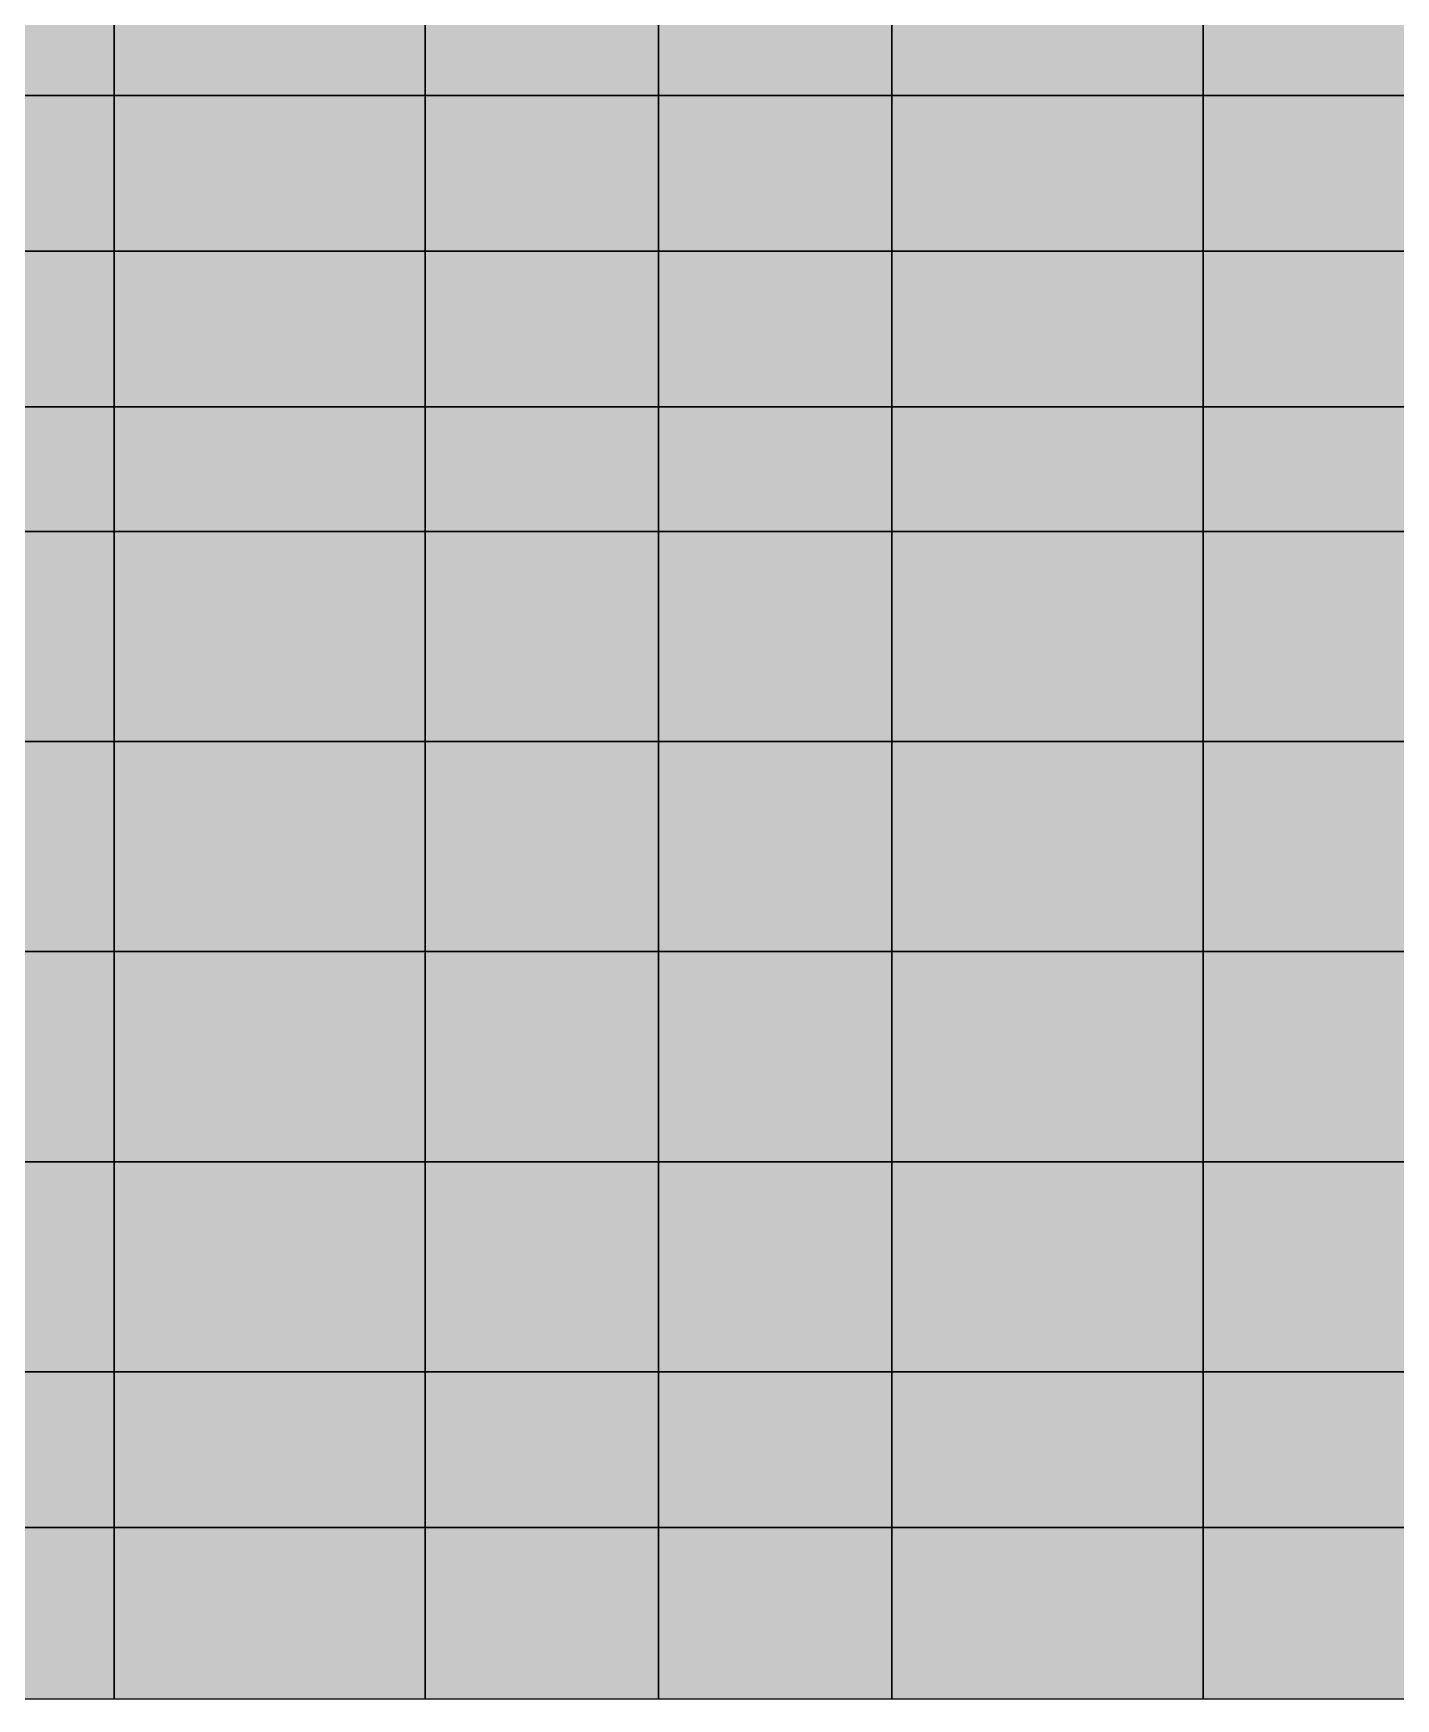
# Model space of a CAD drawing. Header units: inches. Extents: x -100 to 147, y -140 to 41.
# Drawn here: x -17.02 to -8.26, y -41.4 to -30.7 of the extents above; entities that cross this region are included whole.
import ezdxf

# ---------------------------------------------------------------- set-up
doc = ezdxf.new("R2010")
doc.units = ezdxf.units.IN
doc.header["$MEASUREMENT"] = 0
for name, color, linetype in [('Contour 1-01', 7, 'Continuous'), ('Contour 1-02', 7, 'Continuous'), ('Contour 1-04', 7, 'Continuous'), ('Contour 1-05', 7, 'Continuous'), ('Contour 1-06', 7, 'Continuous'), ('Contour 1-07', 7, 'Continuous'), ('Contour 1-09', 7, 'Continuous'), ('Contour 1-10', 7, 'Continuous'), ('Mesh-Ag1', 7, 'Continuous'), ('Mesh-CDM(50%)_Acs', 7, 'Continuous'), ('Mesh-Dc1', 7, 'Continuous'), ('Mesh-Dg1', 7, 'Continuous'), ('Mesh-Ds1', 7, 'Continuous'), ('Mesh-MPC', 7, 'Continuous'), ('Mesh-SCP(50%)_Acs', 7, 'Continuous'), ('Undeformed Mesh-Ag1', 7, 'Continuous'), ('Undeformed Mesh-CDM(50%)_Acs', 7, 'Continuous'), ('Undeformed Mesh-Dc1', 7, 'Continuous'), ('Undeformed Mesh-Dg1', 7, 'Continuous'), ('Undeformed Mesh-Ds1', 7, 'Continuous'), ('Undeformed Mesh-SCP(50%)_Acs', 7, 'Continuous')]:
    doc.layers.add(name, color=color, linetype=linetype)

msp = doc.modelspace()

# ---------------------------------------------------------------- linework, layer by layer
at = {"color": 7, "true_color": 0xffffff, "transparency": 33554687}
for p, q in [((-9.5, -31.1), (-9.5, -31.1)), ((-9.5, -32.1), (-9.5, -32.1)), ((-9.5, -33.1), (-9.5, -33.1))]:
    msp.add_line(p, q, dxfattribs=at)
for points in [[(-18.5, -31.1), (-16.5, -31.1), (-16.5, -30.1)], [(-18.5, -31.1), (-16.5, -30.1), (-18.5, -30.1)], [(-16.5, -31.1), (-14.5, -31.1), (-14.5, -30.1)], [(-16.5, -31.1), (-14.5, -30.1), (-16.5, -30.1)], [(-14.5, -31.1), (-13, -31.1), (-13, -30.1)], [(-14.5, -31.1), (-13, -30.1), (-14.5, -30.1)], [(-13, -31.1), (-11.5, -31.1), (-11.5, -30.1)], [(-13, -31.1), (-11.5, -30.1), (-13, -30.1)], [(-11.5, -31.1), (-9.5, -31.1), (-9.5, -30.1)], [(-11.5, -31.1), (-9.5, -30.1), (-11.5, -30.1)], [(-9.5, -31.1), (-8, -31.1), (-8, -30.1)], [(-9.5, -31.1), (-8, -30.1), (-9.5, -30.1)], [(-16.5, -31.1), (-18.5, -31.1), (-18.5, -32.1)], [(-16.5, -31.1), (-18.5, -32.1), (-16.5, -32.1)], [(-14.5, -31.1), (-16.5, -31.1), (-16.5, -32.1)], [(-14.5, -31.1), (-16.5, -32.1), (-14.5, -32.1)], [(-13, -31.1), (-14.5, -31.1), (-14.5, -32.1)], [(-13, -31.1), (-14.5, -32.1), (-13, -32.1)], [(-11.5, -31.1), (-13, -31.1), (-13, -32.1)], [(-11.5, -31.1), (-13, -32.1), (-11.5, -32.1)], [(-9.5, -31.1), (-11.5, -31.1), (-11.5, -32.1)], [(-9.5, -31.1), (-11.5, -32.1), (-9.5, -32.1)], [(-8, -31.1), (-9.5, -31.1), (-9.5, -32.1)], [(-8, -31.1), (-9.5, -32.1), (-8, -32.1)], [(-18.5, -33.1), (-16.5, -33.1), (-16.5, -32.1)], [(-18.5, -33.1), (-16.5, -32.1), (-18.5, -32.1)], [(-16.5, -32.1), (-16.5, -33.1), (-14.5, -33.1)], [(-16.5, -32.1), (-14.5, -33.1), (-14.5, -32.1)], [(-14.5, -32.1), (-14.5, -33.1), (-13, -33.1)], [(-14.5, -32.1), (-13, -33.1), (-13, -32.1)], [(-13, -32.1), (-13, -33.1), (-11.5, -33.1)], [(-13, -32.1), (-11.5, -33.1), (-11.5, -32.1)], [(-11.5, -33.1), (-9.5, -33.1), (-9.5, -32.1)], [(-11.5, -33.1), (-9.5, -32.1), (-11.5, -32.1)], [(-9.5, -33.1), (-8, -33.1), (-8, -32.1)], [(-9.5, -33.1), (-8, -32.1), (-9.5, -32.1)], [(-18.5, -33.9), (-16.5, -33.9), (-16.5, -33.1)], [(-18.5, -33.9), (-16.5, -33.1), (-18.5, -33.1)], [(-16.5, -33.9), (-14.5, -33.9), (-14.5, -33.1)], [(-16.5, -33.9), (-14.5, -33.1), (-16.5, -33.1)], [(-14.5, -33.9), (-13, -33.9), (-13, -33.1)], [(-14.5, -33.9), (-13, -33.1), (-14.5, -33.1)], [(-13, -33.9), (-11.5, -33.9), (-11.5, -33.1)], [(-13, -33.9), (-11.5, -33.1), (-13, -33.1)], [(-11.5, -33.9), (-9.5, -33.9), (-9.5, -33.1)], [(-11.5, -33.9), (-9.5, -33.1), (-11.5, -33.1)], [(-9.5, -33.9), (-8, -33.9), (-8, -33.1)], [(-9.5, -33.9), (-8, -33.1), (-9.5, -33.1)], [(-18.5, -35.25), (-16.5, -35.25), (-16.5, -33.9)], [(-18.5, -35.25), (-16.5, -33.9), (-18.5, -33.9)], [(-16.5, -35.25), (-14.5, -35.25), (-14.5, -33.9)], [(-16.5, -35.25), (-14.5, -33.9), (-16.5, -33.9)], [(-14.5, -35.25), (-13, -35.25), (-13, -33.9)], [(-14.5, -35.25), (-13, -33.9), (-14.5, -33.9)], [(-13, -33.9), (-13, -35.25), (-11.5, -35.25)], [(-13, -33.9), (-11.5, -35.25), (-11.5, -33.9)], [(-11.5, -33.9), (-11.5, -35.25), (-9.5, -35.25)], [(-11.5, -33.9), (-9.5, -35.25), (-9.5, -33.9)], [(-9.5, -33.9), (-9.5, -35.25), (-8, -35.25)], [(-9.5, -33.9), (-8, -35.25), (-8, -33.9)], [(-18.5, -36.6), (-16.5, -36.6), (-16.5, -35.25)], [(-18.5, -36.6), (-16.5, -35.25), (-18.5, -35.25)], [(-16.5, -36.6), (-14.5, -36.6), (-14.5, -35.25)], [(-16.5, -36.6), (-14.5, -35.25), (-16.5, -35.25)], [(-14.5, -36.6), (-13, -36.6), (-13, -35.25)], [(-14.5, -36.6), (-13, -35.25), (-14.5, -35.25)], [(-13, -36.6), (-11.5, -36.6), (-11.5, -35.25)], [(-13, -36.6), (-11.5, -35.25), (-13, -35.25)], [(-11.5, -35.25), (-11.5, -36.6), (-9.5, -36.6)], [(-11.5, -35.25), (-9.5, -36.6), (-9.5, -35.25)], [(-9.5, -35.25), (-9.5, -36.6), (-8, -36.6)], [(-9.5, -35.25), (-8, -36.6), (-8, -35.25)], [(-18.5, -37.95), (-16.5, -37.95), (-16.5, -36.6)], [(-18.5, -37.95), (-16.5, -36.6), (-18.5, -36.6)], [(-16.5, -37.95), (-14.5, -37.95), (-14.5, -36.6)], [(-16.5, -37.95), (-14.5, -36.6), (-16.5, -36.6)], [(-14.5, -37.95), (-13, -37.95), (-13, -36.6)], [(-14.5, -37.95), (-13, -36.6), (-14.5, -36.6)], [(-13, -37.95), (-11.5, -37.95), (-11.5, -36.6)], [(-13, -37.95), (-11.5, -36.6), (-13, -36.6)], [(-11.5, -36.6), (-11.5, -37.95), (-9.5, -37.95)], [(-11.5, -36.6), (-9.5, -37.95), (-9.5, -36.6)], [(-9.5, -36.6), (-9.5, -37.95), (-8, -37.95)], [(-9.5, -36.6), (-8, -37.95), (-8, -36.6)], [(-16.5, -37.95), (-18.5, -37.95), (-18.5, -39.3)], [(-16.5, -37.95), (-18.5, -39.3), (-16.5, -39.3)], [(-14.5, -37.95), (-16.5, -37.95), (-16.5, -39.3)], [(-14.5, -37.95), (-16.5, -39.3), (-14.5, -39.3)], [(-13, -37.95), (-14.5, -37.95), (-14.5, -39.3)], [(-13, -37.95), (-14.5, -39.3), (-13, -39.3)], [(-11.5, -37.95), (-13, -37.95), (-13, -39.3)], [(-11.5, -37.95), (-13, -39.3), (-11.5, -39.3)], [(-11.5, -39.3), (-9.5, -39.3), (-9.5, -37.95)], [(-11.5, -39.3), (-9.5, -37.95), (-11.5, -37.95)], [(-9.5, -39.3), (-8, -39.3), (-8, -37.95)], [(-9.5, -39.3), (-8, -37.95), (-9.5, -37.95)], [(-16.5, -39.3), (-18.5, -39.3), (-18.5, -40.3)], [(-16.5, -39.3), (-18.5, -40.3), (-16.5, -40.3)], [(-14.5, -39.3), (-16.5, -39.3), (-16.5, -40.3)], [(-14.5, -39.3), (-16.5, -40.3), (-14.5, -40.3)], [(-13, -39.3), (-14.5, -39.3), (-14.5, -40.3)], [(-13, -39.3), (-14.5, -40.3), (-13, -40.3)], [(-13, -39.3), (-13, -40.3), (-11.5, -40.3)], [(-13, -39.3), (-11.5, -40.3), (-11.5, -39.3)], [(-9.5, -39.3), (-11.5, -39.3), (-11.5, -40.3)], [(-9.5, -39.3), (-11.5, -40.3), (-9.5, -40.3)], [(-8, -39.3), (-9.5, -39.3), (-9.5, -40.3)], [(-8, -39.3), (-9.5, -40.3), (-8, -40.3)], [(-18.5, -41.4), (-16.5, -41.4), (-16.5, -40.3)], [(-18.5, -41.4), (-16.5, -40.3), (-18.5, -40.3)], [(-16.5, -41.4), (-14.5, -41.4), (-14.5, -40.3)], [(-16.5, -41.4), (-14.5, -40.3), (-16.5, -40.3)], [(-14.5, -41.4), (-13, -41.4), (-13, -40.3)], [(-14.5, -41.4), (-13, -40.3), (-14.5, -40.3)], [(-13, -40.3), (-13, -41.4), (-11.5, -41.4)], [(-13, -40.3), (-11.5, -41.4), (-11.5, -40.3)], [(-9.5, -40.3), (-11.5, -40.3), (-11.5, -41.4)], [(-9.5, -40.3), (-11.5, -41.4), (-9.5, -41.4)], [(-8, -40.3), (-9.5, -40.3), (-9.5, -41.4)], [(-8, -40.3), (-9.5, -41.4), (-8, -41.4)]]:
    msp.add_solid(points, dxfattribs=at)
at = {"layer": 'Contour 1-01', "color": 5, "true_color": 0x0000ff}
for points in [[(-14.5, -31.1), (-13, -31.1), (-13, -30.1)], [(-14.5, -31.1), (-13, -30.1), (-14.5, -30.1)], [(-13, -31.1), (-11.5, -31.1), (-11.5, -30.1)], [(-13, -31.1), (-11.5, -30.1), (-13, -30.1)], [(-9.5, -31.1), (-8, -31.1), (-8, -30.1)], [(-9.5, -31.1), (-8, -30.1), (-9.5, -30.1)], [(-13, -31.1), (-14.5, -31.1), (-14.5, -32.1)], [(-13, -31.1), (-14.5, -32.1), (-13, -32.1)], [(-11.5, -31.1), (-13, -31.1), (-13, -32.1)], [(-11.5, -31.1), (-13, -32.1), (-11.5, -32.1)], [(-8, -31.1), (-9.5, -31.1), (-9.5, -32.1)], [(-8, -31.1), (-9.5, -32.1), (-8, -32.1)], [(-9.5, -33.1), (-8, -33.1), (-8, -32.1)], [(-9.5, -33.1), (-8, -32.1), (-9.5, -32.1)], [(-18.5, -33.9), (-16.5, -33.9), (-16.5, -33.1)], [(-18.5, -33.9), (-16.5, -33.1), (-18.5, -33.1)], [(-18.5, -35.25), (-16.5, -35.25), (-16.5, -33.9)], [(-18.5, -35.25), (-16.5, -33.9), (-18.5, -33.9)], [(-16.5, -35.25), (-14.5, -35.25), (-14.5, -33.9)], [(-16.5, -35.25), (-14.5, -33.9), (-16.5, -33.9)], [(-14.5, -35.25), (-13, -35.25), (-13, -33.9)], [(-14.5, -35.25), (-13, -33.9), (-14.5, -33.9)], [(-13, -33.9), (-13, -35.25), (-11.5, -35.25)], [(-13, -33.9), (-11.5, -35.25), (-11.5, -33.9)], [(-11.5, -33.9), (-11.5, -35.25), (-9.5, -35.25)], [(-11.5, -33.9), (-9.5, -35.25), (-9.5, -33.9)], [(-9.5, -33.9), (-9.5, -35.25), (-8, -35.25)], [(-9.5, -33.9), (-8, -35.25), (-8, -33.9)], [(-18.5, -36.6), (-16.5, -36.6), (-16.5, -35.25)], [(-18.5, -36.6), (-16.5, -35.25), (-18.5, -35.25)], [(-16.5, -36.6), (-14.5, -36.6), (-14.5, -35.25)], [(-16.5, -36.6), (-14.5, -35.25), (-16.5, -35.25)], [(-14.5, -36.6), (-13, -36.6), (-13, -35.25)], [(-14.5, -36.6), (-13, -35.25), (-14.5, -35.25)], [(-13, -36.6), (-11.5, -36.6), (-11.5, -35.25)], [(-13, -36.6), (-11.5, -35.25), (-13, -35.25)], [(-11.5, -35.25), (-11.5, -36.6), (-9.5, -36.6)], [(-11.5, -35.25), (-9.5, -36.6), (-9.5, -35.25)], [(-9.5, -35.25), (-9.5, -36.6), (-8, -36.6)], [(-9.5, -35.25), (-8, -36.6), (-8, -35.25)], [(-18.5, -37.95), (-16.5, -37.95), (-16.5, -36.6)], [(-18.5, -37.95), (-16.5, -36.6), (-18.5, -36.6)], [(-16.5, -37.95), (-14.5, -37.95), (-14.5, -36.6)], [(-16.5, -37.95), (-14.5, -36.6), (-16.5, -36.6)], [(-14.5, -37.95), (-13, -37.95), (-13, -36.6)], [(-14.5, -37.95), (-13, -36.6), (-14.5, -36.6)], [(-13, -37.95), (-11.5, -37.95), (-11.5, -36.6)], [(-13, -37.95), (-11.5, -36.6), (-13, -36.6)], [(-11.5, -36.6), (-11.5, -37.95), (-9.5, -37.95)], [(-11.5, -36.6), (-9.5, -37.95), (-9.5, -36.6)], [(-9.5, -36.6), (-9.5, -37.95), (-8, -37.95)], [(-9.5, -36.6), (-8, -37.95), (-8, -36.6)], [(-16.5, -37.95), (-18.5, -37.95), (-18.5, -39.3)], [(-16.5, -37.95), (-18.5, -39.3), (-16.5, -39.3)], [(-14.5, -37.95), (-16.5, -37.95), (-16.5, -39.3)], [(-14.5, -37.95), (-16.5, -39.3), (-14.5, -39.3)], [(-13, -37.95), (-14.5, -37.95), (-14.5, -39.3)], [(-13, -37.95), (-14.5, -39.3), (-13, -39.3)], [(-11.5, -37.95), (-13, -37.95), (-13, -39.3)], [(-11.5, -37.95), (-13, -39.3), (-11.5, -39.3)], [(-11.5, -39.3), (-9.5, -39.3), (-9.5, -37.95)], [(-11.5, -39.3), (-9.5, -37.95), (-11.5, -37.95)], [(-9.5, -39.3), (-8, -39.3), (-8, -37.95)], [(-9.5, -39.3), (-8, -37.95), (-9.5, -37.95)]]:
    msp.add_solid(points, dxfattribs=at)
at = {"layer": 'Contour 1-02', "color": 150, "true_color": 0x0071ff}
for points in [[(-16.5, -31.1), (-14.5, -31.1), (-14.5, -30.1)], [(-16.5, -31.1), (-14.5, -30.1), (-16.5, -30.1)], [(-11.5, -31.1), (-9.5, -31.1), (-9.5, -30.1)], [(-11.5, -31.1), (-9.5, -30.1), (-11.5, -30.1)], [(-14.5, -31.1), (-16.5, -31.1), (-16.5, -32.1)], [(-14.5, -31.1), (-16.5, -32.1), (-14.5, -32.1)], [(-9.5, -31.1), (-11.5, -31.1), (-11.5, -32.1)], [(-9.5, -31.1), (-11.5, -32.1), (-9.5, -32.1)], [(-16.5, -33.9), (-14.5, -33.9), (-14.5, -33.1)], [(-16.5, -33.9), (-14.5, -33.1), (-16.5, -33.1)]]:
    msp.add_solid(points, dxfattribs=at)
at = {"layer": 'Contour 1-04', "color": 120, "true_color": 0x00ffaa}
for points in [[(-11.5, -33.1), (-9.5, -33.1), (-9.5, -32.1)], [(-11.5, -33.1), (-9.5, -32.1), (-11.5, -32.1)], [(-14.5, -33.9), (-13, -33.9), (-13, -33.1)], [(-14.5, -33.9), (-13, -33.1), (-14.5, -33.1)]]:
    msp.add_solid(points, dxfattribs=at)
at = {"layer": 'Contour 1-05', "color": 100, "true_color": 0x00ff38}
for points in [[(-16.5, -31.1), (-18.5, -31.1), (-18.5, -32.1)], [(-16.5, -31.1), (-18.5, -32.1), (-16.5, -32.1)], [(-13, -32.1), (-13, -33.1), (-11.5, -33.1)], [(-13, -32.1), (-11.5, -33.1), (-11.5, -32.1)]]:
    msp.add_solid(points, dxfattribs=at)
at = {"layer": 'Contour 1-06', "color": 80, "true_color": 0x38ff00}
for points in [[(-18.5, -31.1), (-16.5, -31.1), (-16.5, -30.1)], [(-18.5, -31.1), (-16.5, -30.1), (-18.5, -30.1)], [(-13, -33.9), (-11.5, -33.9), (-11.5, -33.1)], [(-13, -33.9), (-11.5, -33.1), (-13, -33.1)]]:
    msp.add_solid(points, dxfattribs=at)
at = {"layer": 'Contour 1-07', "color": 60, "true_color": 0xa9ff00}
for points in [[(-18.5, -33.1), (-16.5, -33.1), (-16.5, -32.1)], [(-18.5, -33.1), (-16.5, -32.1), (-18.5, -32.1)], [(-16.5, -32.1), (-16.5, -33.1), (-14.5, -33.1)], [(-16.5, -32.1), (-14.5, -33.1), (-14.5, -32.1)], [(-14.5, -32.1), (-14.5, -33.1), (-13, -33.1)], [(-14.5, -32.1), (-13, -33.1), (-13, -32.1)], [(-16.5, -39.3), (-18.5, -39.3), (-18.5, -40.3)], [(-16.5, -39.3), (-18.5, -40.3), (-16.5, -40.3)], [(-14.5, -39.3), (-16.5, -39.3), (-16.5, -40.3)], [(-14.5, -39.3), (-16.5, -40.3), (-14.5, -40.3)], [(-13, -39.3), (-14.5, -39.3), (-14.5, -40.3)], [(-13, -39.3), (-14.5, -40.3), (-13, -40.3)], [(-13, -39.3), (-13, -40.3), (-11.5, -40.3)], [(-13, -39.3), (-11.5, -40.3), (-11.5, -39.3)], [(-9.5, -39.3), (-11.5, -39.3), (-11.5, -40.3)], [(-9.5, -39.3), (-11.5, -40.3), (-9.5, -40.3)], [(-8, -39.3), (-9.5, -39.3), (-9.5, -40.3)], [(-8, -39.3), (-9.5, -40.3), (-8, -40.3)]]:
    msp.add_solid(points, dxfattribs=at)
at = {"layer": 'Contour 1-09', "color": 30, "true_color": 0xff7100}
for points in [[(-11.5, -33.9), (-9.5, -33.9), (-9.5, -33.1)], [(-11.5, -33.9), (-9.5, -33.1), (-11.5, -33.1)], [(-9.5, -33.9), (-8, -33.9), (-8, -33.1)], [(-9.5, -33.9), (-8, -33.1), (-9.5, -33.1)]]:
    msp.add_solid(points, dxfattribs=at)
at = {"layer": 'Contour 1-10', "color": 1, "true_color": 0xff0000}
for points in [[(-18.5, -41.4), (-16.5, -41.4), (-16.5, -40.3)], [(-18.5, -41.4), (-16.5, -40.3), (-18.5, -40.3)], [(-16.5, -41.4), (-14.5, -41.4), (-14.5, -40.3)], [(-16.5, -41.4), (-14.5, -40.3), (-16.5, -40.3)], [(-14.5, -41.4), (-13, -41.4), (-13, -40.3)], [(-14.5, -41.4), (-13, -40.3), (-14.5, -40.3)], [(-13, -40.3), (-13, -41.4), (-11.5, -41.4)], [(-13, -40.3), (-11.5, -41.4), (-11.5, -40.3)], [(-9.5, -40.3), (-11.5, -40.3), (-11.5, -41.4)], [(-9.5, -40.3), (-11.5, -41.4), (-9.5, -41.4)], [(-8, -40.3), (-9.5, -40.3), (-9.5, -41.4)], [(-8, -40.3), (-9.5, -41.4), (-8, -41.4)]]:
    msp.add_solid(points, dxfattribs=at)
at = {"layer": 'Mesh-Ag1', "color": 18, "true_color": 0x000000, "transparency": 33554559}
for p, q in [((-16.5, -33.1), (-18.5, -33.1)), ((-16.5, -33.9), (-16.5, -33.1)), ((-14.5, -33.1), (-16.5, -33.1)), ((-16.5, -33.1), (-16.5, -33.9)), ((-14.5, -33.9), (-14.5, -33.1)), ((-13, -33.1), (-14.5, -33.1)), ((-14.5, -33.1), (-14.5, -33.9)), ((-13, -33.9), (-13, -33.1)), ((-11.5, -33.1), (-13, -33.1)), ((-13, -33.1), (-13, -33.9)), ((-11.5, -33.9), (-11.5, -33.1)), ((-9.5, -33.1), (-11.5, -33.1)), ((-11.5, -33.1), (-11.5, -33.9)), ((-9.5, -33.9), (-9.5, -33.1)), ((-8, -33.1), (-9.5, -33.1)), ((-9.5, -33.1), (-9.5, -33.9)), ((-18.5, -33.9), (-16.5, -33.9)), ((-16.5, -33.9), (-14.5, -33.9)), ((-14.5, -33.9), (-13, -33.9)), ((-13, -33.9), (-11.5, -33.9)), ((-11.5, -33.9), (-9.5, -33.9)), ((-9.5, -33.9), (-8, -33.9))]:
    msp.add_line(p, q, dxfattribs=at)
at = {"layer": 'Mesh-CDM(50%)_Acs', "color": 18, "true_color": 0x000000, "transparency": 33554559}
for p, q in [((-9.5, -30.1), (-9.5, -31.1)), ((-8, -31.1), (-9.5, -31.1)), ((-9.5, -31.1), (-9.5, -32.1)), ((-9.5, -31.1), (-8, -31.1)), ((-9.5, -32.1), (-8, -32.1)), ((-8, -32.1), (-9.5, -32.1)), ((-9.5, -32.1), (-9.5, -33.1)), ((-9.5, -33.1), (-8, -33.1))]:
    msp.add_line(p, q, dxfattribs=at)
at = {"layer": 'Mesh-Dc1', "color": 18, "true_color": 0x000000, "transparency": 33554559}
for p, q in [((-16.5, -33.9), (-18.5, -33.9)), ((-16.5, -35.25), (-16.5, -33.9)), ((-14.5, -33.9), (-16.5, -33.9)), ((-16.5, -33.9), (-16.5, -35.25)), ((-14.5, -35.25), (-14.5, -33.9)), ((-13, -33.9), (-14.5, -33.9)), ((-14.5, -33.9), (-14.5, -35.25)), ((-13, -35.25), (-13, -33.9)), ((-13, -33.9), (-13, -35.25)), ((-11.5, -33.9), (-13, -33.9)), ((-11.5, -35.25), (-11.5, -33.9)), ((-11.5, -33.9), (-11.5, -35.25)), ((-9.5, -33.9), (-11.5, -33.9)), ((-9.5, -35.25), (-9.5, -33.9)), ((-9.5, -33.9), (-9.5, -35.25)), ((-8, -33.9), (-9.5, -33.9)), ((-16.5, -35.25), (-18.5, -35.25)), ((-18.5, -35.25), (-16.5, -35.25)), ((-16.5, -36.6), (-16.5, -35.25)), ((-14.5, -35.25), (-16.5, -35.25)), ((-16.5, -35.25), (-16.5, -36.6)), ((-16.5, -35.25), (-14.5, -35.25)), ((-14.5, -36.6), (-14.5, -35.25)), ((-13, -35.25), (-14.5, -35.25)), ((-14.5, -35.25), (-14.5, -36.6)), ((-14.5, -35.25), (-13, -35.25)), ((-13, -36.6), (-13, -35.25)), ((-11.5, -35.25), (-13, -35.25)), ((-13, -35.25), (-13, -36.6)), ((-13, -35.25), (-11.5, -35.25)), ((-11.5, -36.6), (-11.5, -35.25)), ((-11.5, -35.25), (-11.5, -36.6)), ((-9.5, -35.25), (-11.5, -35.25)), ((-11.5, -35.25), (-9.5, -35.25)), ((-9.5, -36.6), (-9.5, -35.25)), ((-9.5, -35.25), (-9.5, -36.6)), ((-8, -35.25), (-9.5, -35.25)), ((-9.5, -35.25), (-8, -35.25)), ((-16.5, -36.6), (-18.5, -36.6)), ((-18.5, -36.6), (-16.5, -36.6)), ((-16.5, -37.95), (-16.5, -36.6)), ((-14.5, -36.6), (-16.5, -36.6)), ((-16.5, -36.6), (-16.5, -37.95)), ((-16.5, -36.6), (-14.5, -36.6)), ((-14.5, -37.95), (-14.5, -36.6)), ((-13, -36.6), (-14.5, -36.6)), ((-14.5, -36.6), (-14.5, -37.95)), ((-14.5, -36.6), (-13, -36.6)), ((-13, -37.95), (-13, -36.6)), ((-11.5, -36.6), (-13, -36.6)), ((-13, -36.6), (-13, -37.95)), ((-13, -36.6), (-11.5, -36.6)), ((-11.5, -37.95), (-11.5, -36.6)), ((-11.5, -36.6), (-11.5, -37.95)), ((-9.5, -36.6), (-11.5, -36.6)), ((-11.5, -36.6), (-9.5, -36.6)), ((-9.5, -37.95), (-9.5, -36.6)), ((-9.5, -36.6), (-9.5, -37.95)), ((-8, -36.6), (-9.5, -36.6)), ((-9.5, -36.6), (-8, -36.6)), ((-16.5, -37.95), (-18.5, -37.95)), ((-18.5, -37.95), (-16.5, -37.95)), ((-16.5, -39.3), (-16.5, -37.95)), ((-14.5, -37.95), (-16.5, -37.95)), ((-16.5, -37.95), (-16.5, -39.3)), ((-16.5, -37.95), (-14.5, -37.95)), ((-14.5, -39.3), (-14.5, -37.95)), ((-13, -37.95), (-14.5, -37.95)), ((-14.5, -37.95), (-14.5, -39.3)), ((-14.5, -37.95), (-13, -37.95)), ((-13, -39.3), (-13, -37.95)), ((-11.5, -37.95), (-13, -37.95)), ((-13, -37.95), (-13, -39.3)), ((-13, -37.95), (-11.5, -37.95)), ((-11.5, -39.3), (-11.5, -37.95)), ((-9.5, -37.95), (-11.5, -37.95)), ((-11.5, -37.95), (-11.5, -39.3)), ((-11.5, -37.95), (-9.5, -37.95)), ((-9.5, -39.3), (-9.5, -37.95)), ((-8, -37.95), (-9.5, -37.95)), ((-9.5, -37.95), (-9.5, -39.3)), ((-9.5, -37.95), (-8, -37.95)), ((-18.5, -39.3), (-16.5, -39.3)), ((-16.5, -39.3), (-14.5, -39.3)), ((-14.5, -39.3), (-13, -39.3)), ((-13, -39.3), (-11.5, -39.3)), ((-11.5, -39.3), (-9.5, -39.3)), ((-9.5, -39.3), (-8, -39.3))]:
    msp.add_line(p, q, dxfattribs=at)
at = {"layer": 'Mesh-Dg1', "color": 18, "true_color": 0x000000, "transparency": 33554559}
for p, q in [((-16.5, -40.3), (-18.5, -40.3)), ((-16.5, -41.4), (-16.5, -40.3)), ((-14.5, -40.3), (-16.5, -40.3)), ((-16.5, -40.3), (-16.5, -41.4)), ((-14.5, -41.4), (-14.5, -40.3)), ((-13, -40.3), (-14.5, -40.3)), ((-14.5, -40.3), (-14.5, -41.4)), ((-13, -41.4), (-13, -40.3)), ((-13, -40.3), (-13, -41.4)), ((-11.5, -40.3), (-13, -40.3)), ((-11.5, -41.4), (-11.5, -40.3)), ((-9.5, -40.3), (-11.5, -40.3)), ((-11.5, -40.3), (-11.5, -41.4)), ((-9.5, -41.4), (-9.5, -40.3)), ((-8, -40.3), (-9.5, -40.3)), ((-9.5, -40.3), (-9.5, -41.4)), ((-18.5, -41.4), (-16.5, -41.4)), ((-16.5, -41.4), (-14.5, -41.4)), ((-14.5, -41.4), (-13, -41.4)), ((-13, -41.4), (-11.5, -41.4)), ((-11.5, -41.4), (-9.5, -41.4)), ((-9.5, -41.4), (-8, -41.4))]:
    msp.add_line(p, q, dxfattribs=at)
at = {"layer": 'Mesh-Ds1', "color": 18, "true_color": 0x000000, "transparency": 33554559}
for p, q in [((-16.5, -39.3), (-18.5, -39.3)), ((-16.5, -40.3), (-16.5, -39.3)), ((-14.5, -39.3), (-16.5, -39.3)), ((-16.5, -39.3), (-16.5, -40.3)), ((-14.5, -40.3), (-14.5, -39.3)), ((-13, -39.3), (-14.5, -39.3)), ((-14.5, -39.3), (-14.5, -40.3)), ((-13, -40.3), (-13, -39.3)), ((-13, -39.3), (-13, -40.3)), ((-11.5, -39.3), (-13, -39.3)), ((-11.5, -40.3), (-11.5, -39.3)), ((-9.5, -39.3), (-11.5, -39.3)), ((-11.5, -39.3), (-11.5, -40.3)), ((-9.5, -40.3), (-9.5, -39.3)), ((-8, -39.3), (-9.5, -39.3)), ((-9.5, -39.3), (-9.5, -40.3)), ((-18.5, -40.3), (-16.5, -40.3)), ((-16.5, -40.3), (-14.5, -40.3)), ((-14.5, -40.3), (-13, -40.3)), ((-13, -40.3), (-11.5, -40.3)), ((-11.5, -40.3), (-9.5, -40.3)), ((-9.5, -40.3), (-8, -40.3))]:
    msp.add_line(p, q, dxfattribs=at)
at = {"layer": 'Mesh-MPC', "color": 18, "true_color": 0x000000, "transparency": 33554559}
for p, q in [((-9.5, -31.1), (-9.5, -31.1)), ((-9.5, -32.1), (-9.5, -32.1)), ((-9.5, -33.1), (-9.5, -33.1))]:
    msp.add_line(p, q, dxfattribs=at)
at = {"layer": 'Mesh-SCP(50%)_Acs', "color": 18, "true_color": 0x000000, "transparency": 33554559}
for p, q in [((-16.5, -31.1), (-16.5, -30.1)), ((-16.5, -30.1), (-16.5, -31.1)), ((-14.5, -31.1), (-14.5, -30.1)), ((-14.5, -30.1), (-14.5, -31.1)), ((-13, -31.1), (-13, -30.1)), ((-13, -30.1), (-13, -31.1)), ((-11.5, -31.1), (-11.5, -30.1)), ((-11.5, -30.1), (-11.5, -31.1)), ((-9.5, -31.1), (-9.5, -30.1)), ((-16.5, -31.1), (-18.5, -31.1)), ((-18.5, -31.1), (-16.5, -31.1)), ((-16.5, -32.1), (-16.5, -31.1)), ((-14.5, -31.1), (-16.5, -31.1)), ((-16.5, -31.1), (-16.5, -32.1)), ((-16.5, -31.1), (-14.5, -31.1)), ((-14.5, -32.1), (-14.5, -31.1)), ((-13, -31.1), (-14.5, -31.1)), ((-14.5, -31.1), (-14.5, -32.1)), ((-14.5, -31.1), (-13, -31.1)), ((-13, -32.1), (-13, -31.1)), ((-11.5, -31.1), (-13, -31.1)), ((-13, -31.1), (-13, -32.1)), ((-13, -31.1), (-11.5, -31.1)), ((-11.5, -32.1), (-11.5, -31.1)), ((-9.5, -31.1), (-11.5, -31.1)), ((-11.5, -31.1), (-11.5, -32.1)), ((-11.5, -31.1), (-9.5, -31.1)), ((-9.5, -32.1), (-9.5, -31.1)), ((-16.5, -32.1), (-18.5, -32.1)), ((-18.5, -32.1), (-16.5, -32.1)), ((-16.5, -33.1), (-16.5, -32.1)), ((-16.5, -32.1), (-16.5, -33.1)), ((-14.5, -32.1), (-16.5, -32.1)), ((-16.5, -32.1), (-14.5, -32.1)), ((-14.5, -33.1), (-14.5, -32.1)), ((-14.5, -32.1), (-14.5, -33.1)), ((-13, -32.1), (-14.5, -32.1)), ((-14.5, -32.1), (-13, -32.1)), ((-13, -33.1), (-13, -32.1)), ((-13, -32.1), (-13, -33.1)), ((-11.5, -32.1), (-13, -32.1)), ((-13, -32.1), (-11.5, -32.1)), ((-11.5, -33.1), (-11.5, -32.1)), ((-9.5, -32.1), (-11.5, -32.1)), ((-11.5, -32.1), (-11.5, -33.1)), ((-11.5, -32.1), (-9.5, -32.1)), ((-9.5, -33.1), (-9.5, -32.1)), ((-18.5, -33.1), (-16.5, -33.1)), ((-16.5, -33.1), (-14.5, -33.1)), ((-14.5, -33.1), (-13, -33.1)), ((-13, -33.1), (-11.5, -33.1)), ((-11.5, -33.1), (-9.5, -33.1))]:
    msp.add_line(p, q, dxfattribs=at)
at = {"layer": 'Undeformed Mesh-Ag1', "color": 8, "true_color": 0x808080, "transparency": 33554687}
for p, q in [((-16.5, -33.1), (-18.5, -33.1)), ((-16.5, -33.9), (-16.5, -33.1)), ((-14.5, -33.1), (-16.5, -33.1)), ((-16.5, -33.1), (-16.5, -33.9)), ((-14.5, -33.9), (-14.5, -33.1)), ((-13, -33.1), (-14.5, -33.1)), ((-14.5, -33.1), (-14.5, -33.9)), ((-13, -33.9), (-13, -33.1)), ((-11.5, -33.1), (-13, -33.1)), ((-13, -33.1), (-13, -33.9)), ((-11.5, -33.9), (-11.5, -33.1)), ((-9.5, -33.1), (-11.5, -33.1)), ((-11.5, -33.1), (-11.5, -33.9)), ((-9.5, -33.9), (-9.5, -33.1)), ((-8, -33.1), (-9.5, -33.1)), ((-9.5, -33.1), (-9.5, -33.9)), ((-18.5, -33.9), (-16.5, -33.9)), ((-16.5, -33.9), (-14.5, -33.9)), ((-14.5, -33.9), (-13, -33.9)), ((-13, -33.9), (-11.5, -33.9)), ((-11.5, -33.9), (-9.5, -33.9)), ((-9.5, -33.9), (-8, -33.9))]:
    msp.add_line(p, q, dxfattribs=at)
at = {"layer": 'Undeformed Mesh-CDM(50%)_Acs', "color": 8, "true_color": 0x808080, "transparency": 33554687}
for p, q in [((-9.5, -30.1), (-9.5, -31.1)), ((-8, -31.1), (-9.5, -31.1)), ((-9.5, -31.1), (-9.5, -32.1)), ((-9.5, -31.1), (-8, -31.1)), ((-9.5, -32.1), (-8, -32.1)), ((-8, -32.1), (-9.5, -32.1)), ((-9.5, -32.1), (-9.5, -33.1)), ((-9.5, -33.1), (-8, -33.1))]:
    msp.add_line(p, q, dxfattribs=at)
at = {"layer": 'Undeformed Mesh-Dc1', "color": 8, "true_color": 0x808080, "transparency": 33554687}
for p, q in [((-16.5, -33.9), (-18.5, -33.9)), ((-16.5, -35.25), (-16.5, -33.9)), ((-14.5, -33.9), (-16.5, -33.9)), ((-16.5, -33.9), (-16.5, -35.25)), ((-14.5, -35.25), (-14.5, -33.9)), ((-13, -33.9), (-14.5, -33.9)), ((-14.5, -33.9), (-14.5, -35.25)), ((-13, -35.25), (-13, -33.9)), ((-13, -33.9), (-13, -35.25)), ((-11.5, -33.9), (-13, -33.9)), ((-11.5, -35.25), (-11.5, -33.9)), ((-11.5, -33.9), (-11.5, -35.25)), ((-9.5, -33.9), (-11.5, -33.9)), ((-9.5, -35.25), (-9.5, -33.9)), ((-9.5, -33.9), (-9.5, -35.25)), ((-8, -33.9), (-9.5, -33.9)), ((-16.5, -35.25), (-18.5, -35.25)), ((-18.5, -35.25), (-16.5, -35.25)), ((-16.5, -36.6), (-16.5, -35.25)), ((-14.5, -35.25), (-16.5, -35.25)), ((-16.5, -35.25), (-16.5, -36.6)), ((-16.5, -35.25), (-14.5, -35.25)), ((-14.5, -36.6), (-14.5, -35.25)), ((-13, -35.25), (-14.5, -35.25)), ((-14.5, -35.25), (-14.5, -36.6)), ((-14.5, -35.25), (-13, -35.25)), ((-13, -36.6), (-13, -35.25)), ((-11.5, -35.25), (-13, -35.25)), ((-13, -35.25), (-13, -36.6)), ((-13, -35.25), (-11.5, -35.25)), ((-11.5, -36.6), (-11.5, -35.25)), ((-11.5, -35.25), (-11.5, -36.6)), ((-9.5, -35.25), (-11.5, -35.25)), ((-11.5, -35.25), (-9.5, -35.25)), ((-9.5, -36.6), (-9.5, -35.25)), ((-9.5, -35.25), (-9.5, -36.6)), ((-8, -35.25), (-9.5, -35.25)), ((-9.5, -35.25), (-8, -35.25)), ((-16.5, -36.6), (-18.5, -36.6)), ((-18.5, -36.6), (-16.5, -36.6)), ((-16.5, -37.95), (-16.5, -36.6)), ((-14.5, -36.6), (-16.5, -36.6)), ((-16.5, -36.6), (-16.5, -37.95)), ((-16.5, -36.6), (-14.5, -36.6)), ((-14.5, -37.95), (-14.5, -36.6)), ((-13, -36.6), (-14.5, -36.6)), ((-14.5, -36.6), (-14.5, -37.95)), ((-14.5, -36.6), (-13, -36.6)), ((-13, -37.95), (-13, -36.6)), ((-11.5, -36.6), (-13, -36.6)), ((-13, -36.6), (-13, -37.95)), ((-13, -36.6), (-11.5, -36.6)), ((-11.5, -37.95), (-11.5, -36.6)), ((-11.5, -36.6), (-11.5, -37.95)), ((-9.5, -36.6), (-11.5, -36.6)), ((-11.5, -36.6), (-9.5, -36.6)), ((-9.5, -37.95), (-9.5, -36.6)), ((-9.5, -36.6), (-9.5, -37.95)), ((-8, -36.6), (-9.5, -36.6)), ((-9.5, -36.6), (-8, -36.6)), ((-16.5, -37.95), (-18.5, -37.95)), ((-18.5, -37.95), (-16.5, -37.95)), ((-16.5, -39.3), (-16.5, -37.95)), ((-14.5, -37.95), (-16.5, -37.95)), ((-16.5, -37.95), (-16.5, -39.3)), ((-16.5, -37.95), (-14.5, -37.95)), ((-14.5, -39.3), (-14.5, -37.95)), ((-13, -37.95), (-14.5, -37.95)), ((-14.5, -37.95), (-14.5, -39.3)), ((-14.5, -37.95), (-13, -37.95)), ((-13, -39.3), (-13, -37.95)), ((-11.5, -37.95), (-13, -37.95)), ((-13, -37.95), (-13, -39.3)), ((-13, -37.95), (-11.5, -37.95)), ((-11.5, -39.3), (-11.5, -37.95)), ((-9.5, -37.95), (-11.5, -37.95)), ((-11.5, -37.95), (-11.5, -39.3)), ((-11.5, -37.95), (-9.5, -37.95)), ((-9.5, -39.3), (-9.5, -37.95)), ((-8, -37.95), (-9.5, -37.95)), ((-9.5, -37.95), (-9.5, -39.3)), ((-9.5, -37.95), (-8, -37.95)), ((-18.5, -39.3), (-16.5, -39.3)), ((-16.5, -39.3), (-14.5, -39.3)), ((-14.5, -39.3), (-13, -39.3)), ((-13, -39.3), (-11.5, -39.3)), ((-11.5, -39.3), (-9.5, -39.3)), ((-9.5, -39.3), (-8, -39.3))]:
    msp.add_line(p, q, dxfattribs=at)
at = {"layer": 'Undeformed Mesh-Dg1', "color": 8, "true_color": 0x808080, "transparency": 33554687}
for p, q in [((-16.5, -40.3), (-18.5, -40.3)), ((-16.5, -41.4), (-16.5, -40.3)), ((-14.5, -40.3), (-16.5, -40.3)), ((-16.5, -40.3), (-16.5, -41.4)), ((-14.5, -41.4), (-14.5, -40.3)), ((-13, -40.3), (-14.5, -40.3)), ((-14.5, -40.3), (-14.5, -41.4)), ((-13, -41.4), (-13, -40.3)), ((-13, -40.3), (-13, -41.4)), ((-11.5, -40.3), (-13, -40.3)), ((-11.5, -41.4), (-11.5, -40.3)), ((-9.5, -40.3), (-11.5, -40.3)), ((-11.5, -40.3), (-11.5, -41.4)), ((-9.5, -41.4), (-9.5, -40.3)), ((-8, -40.3), (-9.5, -40.3)), ((-9.5, -40.3), (-9.5, -41.4)), ((-18.5, -41.4), (-16.5, -41.4)), ((-16.5, -41.4), (-14.5, -41.4)), ((-14.5, -41.4), (-13, -41.4)), ((-13, -41.4), (-11.5, -41.4)), ((-11.5, -41.4), (-9.5, -41.4)), ((-9.5, -41.4), (-8, -41.4))]:
    msp.add_line(p, q, dxfattribs=at)
at = {"layer": 'Undeformed Mesh-Ds1', "color": 8, "true_color": 0x808080, "transparency": 33554687}
for p, q in [((-16.5, -39.3), (-18.5, -39.3)), ((-16.5, -40.3), (-16.5, -39.3)), ((-14.5, -39.3), (-16.5, -39.3)), ((-16.5, -39.3), (-16.5, -40.3)), ((-14.5, -40.3), (-14.5, -39.3)), ((-13, -39.3), (-14.5, -39.3)), ((-14.5, -39.3), (-14.5, -40.3)), ((-13, -40.3), (-13, -39.3)), ((-13, -39.3), (-13, -40.3)), ((-11.5, -39.3), (-13, -39.3)), ((-11.5, -40.3), (-11.5, -39.3)), ((-9.5, -39.3), (-11.5, -39.3)), ((-11.5, -39.3), (-11.5, -40.3)), ((-9.5, -40.3), (-9.5, -39.3)), ((-8, -39.3), (-9.5, -39.3)), ((-9.5, -39.3), (-9.5, -40.3)), ((-18.5, -40.3), (-16.5, -40.3)), ((-16.5, -40.3), (-14.5, -40.3)), ((-14.5, -40.3), (-13, -40.3)), ((-13, -40.3), (-11.5, -40.3)), ((-11.5, -40.3), (-9.5, -40.3)), ((-9.5, -40.3), (-8, -40.3))]:
    msp.add_line(p, q, dxfattribs=at)
at = {"layer": 'Undeformed Mesh-SCP(50%)_Acs', "color": 8, "true_color": 0x808080, "transparency": 33554687}
for p, q in [((-16.5, -31.1), (-16.5, -30.1)), ((-16.5, -30.1), (-16.5, -31.1)), ((-14.5, -31.1), (-14.5, -30.1)), ((-14.5, -30.1), (-14.5, -31.1)), ((-13, -31.1), (-13, -30.1)), ((-13, -30.1), (-13, -31.1)), ((-11.5, -31.1), (-11.5, -30.1)), ((-11.5, -30.1), (-11.5, -31.1)), ((-9.5, -31.1), (-9.5, -30.1)), ((-16.5, -31.1), (-18.5, -31.1)), ((-18.5, -31.1), (-16.5, -31.1)), ((-16.5, -32.1), (-16.5, -31.1)), ((-14.5, -31.1), (-16.5, -31.1)), ((-16.5, -31.1), (-16.5, -32.1)), ((-16.5, -31.1), (-14.5, -31.1)), ((-14.5, -32.1), (-14.5, -31.1)), ((-13, -31.1), (-14.5, -31.1)), ((-14.5, -31.1), (-14.5, -32.1)), ((-14.5, -31.1), (-13, -31.1)), ((-13, -32.1), (-13, -31.1)), ((-11.5, -31.1), (-13, -31.1)), ((-13, -31.1), (-13, -32.1)), ((-13, -31.1), (-11.5, -31.1)), ((-11.5, -32.1), (-11.5, -31.1)), ((-9.5, -31.1), (-11.5, -31.1)), ((-11.5, -31.1), (-11.5, -32.1)), ((-11.5, -31.1), (-9.5, -31.1)), ((-9.5, -32.1), (-9.5, -31.1)), ((-16.5, -32.1), (-18.5, -32.1)), ((-18.5, -32.1), (-16.5, -32.1)), ((-16.5, -33.1), (-16.5, -32.1)), ((-16.5, -32.1), (-16.5, -33.1)), ((-14.5, -32.1), (-16.5, -32.1)), ((-16.5, -32.1), (-14.5, -32.1)), ((-14.5, -33.1), (-14.5, -32.1)), ((-14.5, -32.1), (-14.5, -33.1)), ((-13, -32.1), (-14.5, -32.1)), ((-14.5, -32.1), (-13, -32.1)), ((-13, -33.1), (-13, -32.1)), ((-13, -32.1), (-13, -33.1)), ((-11.5, -32.1), (-13, -32.1)), ((-13, -32.1), (-11.5, -32.1)), ((-11.5, -33.1), (-11.5, -32.1)), ((-9.5, -32.1), (-11.5, -32.1)), ((-11.5, -32.1), (-11.5, -33.1)), ((-11.5, -32.1), (-9.5, -32.1)), ((-9.5, -33.1), (-9.5, -32.1)), ((-18.5, -33.1), (-16.5, -33.1)), ((-16.5, -33.1), (-14.5, -33.1)), ((-14.5, -33.1), (-13, -33.1)), ((-13, -33.1), (-11.5, -33.1)), ((-11.5, -33.1), (-9.5, -33.1))]:
    msp.add_line(p, q, dxfattribs=at)

doc.saveas('drawing.dxf')
